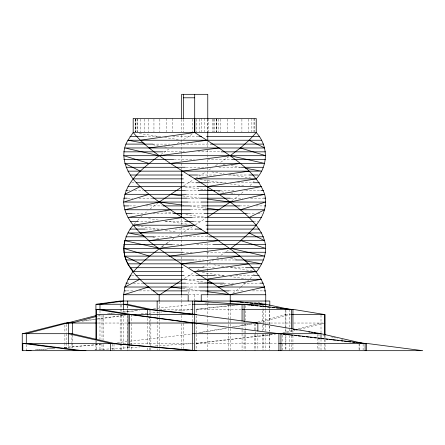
<?xml version="1.0" encoding="UTF-8"?>
<svg xmlns="http://www.w3.org/2000/svg" width="445" height="445" viewBox="0 0 445 445"><rect width="100%" height="100%" fill="white"/><g stroke="black" fill="none" stroke-linecap="round" stroke-linejoin="round"><path stroke-width="0.33" stroke-dasharray="2.23 1.67" d="M188.524 293.455L190.271 287.019M250.073 278.781L255.669 272.601M134.067 224.252L137.177 220.876M137.616 220.392L139.396 218.462M250.018 185.626L254.902 180.32M240.94 287.019L245.529 282.931M247.57 281.112L248.588 280.205M140.798 217.038L142.344 215.675M144.92 213.405L148.007 210.68M241.401 193.408L244.494 190.683M232.991 293.116L240.411 287.425M150.104 208.955L158.114 202.859M231.828 200.823L239.304 195.133M220.82 255.347L224.174 253.027M226.405 251.486L229.197 249.556M160.868 154.537L168.722 149.131M220.687 162.258L228.541 156.851M161.429 246.847L163.671 245.306M165.918 243.76L169.284 241.44M162.091 246.847L164.344 245.306M166.602 243.76L169.984 241.44M208.911 263.106L213.455 260.164M216.865 257.961L218.567 256.854M171.547 147.234L174.963 145.026M177.244 143.557L180.659 141.349M208.749 170.04L212.17 167.832M215.586 165.629L217.866 164.155M172.115 239.566L174.395 238.097M177.811 235.889L181.232 233.681M183.546 139.508L192.941 133.622M183.546 185.86L193.531 179.608M195.878 178.134L205.868 171.881M184.13 231.839L192.941 226.321M195.294 224.853L205.279 218.601M197.213 270.465L200.15 268.624M202.497 267.156L206.018 264.947M184.28 278.559L193.686 272.674M97.572 316.117L100.203 315.405M257.633 322.147L285.918 314.52M259.168 322.675L289.428 314.52M282.914 332.676L292.27 330.307M298.284 328.783L321.006 323.031M286.424 332.676L295.113 330.474M299.791 329.289L323.849 323.204M198.787 332.66L226.627 327.959M232.062 327.042L251.753 323.721M200.817 332.66L227.3 328.188M234.087 327.042L253.784 323.721M254.245 302.594L258.306 302.038M257.761 302.594L261.816 302.038M84.222 320.628L96.582 318.959M97.266 318.87L123.348 315.349M82.136 321.179L96.548 319.237M97.233 319.143L125.379 315.349M117.408 342.611L127.07 341.493M129.829 341.176L191.945 334.006M196.084 343.245L273.386 334.329M196.735 343.406L275.411 334.329M107.529 313.692L113.024 313.096M122.631 312.045L137.733 310.399M109.559 313.692L114.365 313.169M123.971 312.123L139.758 310.399M153.519 308.685L191.962 304.552M196.078 309.203L236.579 304.847M238.603 304.847L196.735 309.347L196.735 313.87M204.973 303.134L209.072 302.761M207.003 303.134L209.05 302.95M35.277 349.904L54.602 348.235M64.264 347.4L100.153 344.302M37.302 349.904L55.247 348.357M64.219 347.578L102.178 344.302M141.165 313.731L161.758 312.045M174.802 310.977L194.02 309.403M94.913 349.87L110.85 348.841M111.545 348.797L139.958 346.955M155.205 345.965L194.014 343.451M144.425 136.381L160.295 136.381M172.666 136.381L198.848 136.381M152.668 144.108L169.873 144.108M182.8 144.108L210.001 144.108M163.476 151.834L184.436 151.834M197.864 151.834L220.77 151.834M174.001 159.555L194.437 159.555M207.581 159.555L231.673 159.555M186.016 167.281L206.152 167.281M218.918 167.281L241.029 167.281M197.708 175.007L216.137 175.007M228.452 175.007L248.549 175.007M131.609 182.734L135.386 182.734M187.896 182.734L195.527 182.734M208.833 182.734L226.071 182.734M237.508 182.734L253.361 182.734M185.059 186.594L196.134 186.594M128.533 190.454L129.99 190.454M134.624 190.454L143.429 190.454M186.138 190.454L199.043 190.454M220.025 190.454L234.827 190.454M245.568 190.454L260.158 190.454M186.844 194.32L198.809 194.32M127.904 198.181L132.805 198.181M138.912 198.181L152.674 198.181M187.673 198.181L199.527 198.181M230.571 198.181L242.753 198.181M250.524 198.181L262.912 198.181M188.802 202.047L201.235 202.047M129.378 205.907L136.954 205.907M145.871 205.907L162.458 205.907M189.498 205.907L202.125 205.907M239.404 205.907L249.1 205.907M255.925 205.907L263.501 205.907M190.605 209.767L202.564 209.767M133.038 213.633L142.784 213.633M152.997 213.633L173.311 213.633M191.745 213.633L203.504 213.633M248.104 213.633L254.401 213.633M257.783 213.633L261.938 213.633M193.275 217.494L204.35 217.494M136.832 221.36L154.142 221.36M164.895 221.36L184.419 221.36M194.07 221.36L200.278 221.36M253.372 221.36L258.356 221.36M145.398 229.08L162.72 229.08M175.024 229.08L195.733 229.08M153.814 236.807L172.571 236.807M185.509 236.807L208.165 236.807M172.71 244.533L182.105 244.533M196.69 244.533L213.378 244.533M182.367 252.259L192.234 252.259M206.708 252.259L224.33 252.259M194.765 259.98L203.754 259.98M216.821 259.98L235.589 259.98M204.578 267.706L214.362 267.706M226.132 267.706L245.545 267.706M131.714 275.433L135.464 275.433M188.063 275.433L195.305 275.433M214.407 275.433L224.469 275.433M235.594 275.433L253.033 275.433M185.059 279.293L196.267 279.293M133.35 283.159L142.828 283.159M186.305 283.159L197.419 283.159M223.935 283.159L233.619 283.159M243.243 283.159L259.218 283.159M186.844 287.019L198.809 287.019M126.775 290.88L133.734 290.88M139.291 290.88L151.79 290.88M187.729 290.88L199.449 290.88M228.919 290.88L243.398 290.88M252.337 290.88L263.357 290.88M188.802 294.746L200.567 294.746M159.699 309.347L194.02 309.347M196.078 309.347L241.379 309.347M285.373 314.52L291.458 314.52M192.674 322.063L194.031 322.063M97.233 323.031L127.448 323.031M262.578 323.031L290.468 323.031M293.55 323.031L325.061 323.031M123.615 343.406L127.07 343.406M129.829 343.406L194.014 343.406M196.084 343.406L278.904 343.406M182.784 195.917L199.972 198.136M182.561 205.062L183.935 205.24M189.436 205.952L206.625 208.171M182.789 288.527L199.961 290.752M205.457 291.458L206.83 291.636M185.098 186.956L205.568 189.687M217.85 191.322L226.043 192.412M230.816 193.047L234.91 193.592M164.733 211.859L173.606 213.044M185.888 214.679L204.311 217.132M185.17 279.571L207.203 282.514M220.286 284.26L224.419 284.811M230.616 285.64L232.679 285.918M200.15 179.641L223.957 183.023M230.082 183.891L243.688 185.821M148.446 218.651L160.011 220.297M165.451 221.065L187.223 224.158M202.308 272.546L224.241 275.678M229.726 276.462L245.495 278.709M139.329 133.483L160.506 136.81M164.606 137.455L178.267 139.602M211.826 171.898L224.119 173.828M229.587 174.685L250.763 178.011M137.277 225.865L159.138 229.297M165.29 230.26L176.22 231.979M213.878 264.808L224.052 266.421M230.833 267.495L252.532 270.927M152.885 144.781L158.275 145.76M164.339 146.867L167.036 147.356M223.045 164.155L225.743 164.644M231.133 165.629L240.573 167.342M152.885 237.48L158.948 238.587M230.549 258.111L236.645 259.235M322.842 334.924L326.179 335.697M330.858 336.776L332.866 337.238M333.533 337.393L337.544 338.317M341.549 339.24L342.889 339.552M363.103 344.068L363.103 350.02M359.593 344.068L359.593 350.682M359.048 343.406L359.048 350.682M325.061 335.474L325.061 339.129M325.061 339.624L325.061 343.885M325.061 344.458L325.061 350.004M324.516 335.474L324.516 342.528M324.516 343.078L324.516 350.004M321.006 315.171L321.006 332.71M321.006 339.129L321.006 343.885M321.006 344.068L321.006 350.682M318.976 333.689L318.976 337.16M318.976 337.855L318.976 342.711M318.976 343.406L318.976 350.02M317.491 334.384L317.491 350.02M292.944 330.212L292.944 332.938M292.944 335.669L292.944 342.494M292.944 343.173L292.944 349.998M291.458 329.528L291.458 332.938M291.458 335.669L291.458 343.857M291.458 344.541L291.458 349.998M289.428 309.347L289.428 332.938M289.428 335.474L289.428 343.857M289.428 344.458L289.428 350.682M285.918 310.643L285.918 332.938M285.918 335.474L285.918 342.494M285.918 343.078L285.918 349.998M285.373 309.347L285.373 332.938M285.373 333.4L285.373 342.494M285.373 343.078L285.373 349.998M282.419 335.079L282.419 342.711M282.419 344.068L282.419 350.02M269.804 307.918L269.804 309.987M269.804 310.493L269.804 331.369M269.804 334.05L269.804 349.993M269.258 310.493L269.258 331.28M269.258 334.05L269.258 349.987M265.748 307.439L265.748 309.987M265.748 310.493L265.748 324.505M265.748 325.161L265.748 331.28M265.748 334.05L265.748 349.993M263.724 304.892L263.724 323.126M263.724 323.66L263.724 331.28M263.724 334.05L263.724 349.993M262.238 304.892L262.238 309.347M262.238 310.727L262.238 322.436M262.238 325.195L262.238 330.702M262.238 334.151L262.238 349.993M257.855 334.367L257.855 350.004M255.825 323.699L255.825 331.024M255.825 331.692L255.825 333.689M255.825 334.367L255.825 350.682M254.345 323.699L254.345 331.024M254.345 334.367L254.345 350.682M254.112 118.453L254.112 131.848M254.056 118.453L254 131.848M251.87 118.453L251.87 131.848M248.772 119.127L248.772 131.848M245.579 305.531L245.579 308.713M245.579 310.727L245.579 320.372M245.579 323.815L245.579 330.018M245.579 330.702L245.579 350.682M244.094 323.815L244.094 327.948M244.094 330.702L244.094 349.993M242.069 323.815L242.069 329.328M242.069 330.018L242.069 349.993M241.902 119.127L241.902 131.848M234.821 118.453L234.821 131.848M230.226 304.947L230.226 319.499M230.226 320.194L230.226 327.815M230.226 328.51L230.226 349.987M228.202 304.947L228.202 349.987M227.69 119.127L227.69 131.848M220.648 119.127L220.648 131.848M218.818 119.127L218.818 131.848M216.837 119.127L216.837 131.848M216.698 119.127L216.698 131.848M216.32 118.453L216.331 131.848M214.785 119.127L214.785 131.848M213.845 119.127L213.845 131.848M212.265 119.127L212.265 131.848M208.811 118.453L208.811 131.848M207.77 119.321L207.77 131.826M207.77 141.532L207.77 147.323M207.77 149.898L207.77 154.409M207.77 155.694L207.77 157.079M207.77 159.844L207.77 166.764M207.77 167.454L207.77 176.448M207.77 179.908L207.77 186.132M207.77 234.877L207.77 240.027M207.77 243.243L207.77 247.748M207.77 248.393L207.77 259.463M207.77 260.153L207.77 262.923M207.77 263.612L207.77 268.457M207.77 269.147L207.77 274.682M207.77 275.377L207.77 278.142M207.77 295.374L207.77 300.397M207.77 303.779L207.77 322.403M207.77 325.161L207.77 349.993M207.426 119.127L207.426 131.848M204.494 118.453L204.494 131.848M201.518 118.453L201.518 131.848M199.405 119.127L199.405 131.848M196.735 315.828L196.735 322.375M196.735 322.708L196.735 350.682M196.679 119.127L196.679 131.848M194.704 294.746L194.704 300.397M192.679 315.344L192.679 322.269M192.529 119.127L192.529 131.848M183.39 119.327L183.39 131.826M183.39 323.426L183.39 348.635M181.643 119.321L181.643 131.826M181.643 135.247L181.643 139.335M181.643 140.019L181.643 142.745M181.643 143.423L181.643 151.606M181.643 152.285L181.643 154.332M181.643 155.694L181.643 160.845M181.643 163.421L181.643 169.857M181.643 218.645L181.643 226.255M181.643 226.95L181.643 231.789M181.643 232.485L181.643 239.399M181.643 240.094L181.643 247.704M181.643 248.393L181.643 253.544M181.643 256.765L181.643 262.556M181.643 295.374L181.643 300.397M181.643 301.02L181.643 312.056M181.643 315.505L181.643 320.333M181.643 323.782L181.643 348.613M172.604 118.453L172.604 131.848M166.269 118.453L166.269 131.848M159.85 119.127L159.85 131.848M159.182 301.71L159.182 310.677M159.182 311.367L159.182 314.815M159.182 315.505L159.182 318.264M159.182 318.954L159.182 347.923M159.182 348.613L159.182 349.993M157.157 311.367L157.157 313.436M157.157 314.126L157.157 316.885M157.157 317.574L157.157 349.993M153.948 119.127L153.948 131.848M150.855 309.347L150.855 313.87M150.855 315.199L150.855 323.387M150.855 324.071L150.855 347.267M150.855 347.951L150.855 350.682M149.37 309.347L149.37 313.87M149.37 316.567L149.37 322.024M149.37 322.708L149.37 345.22M149.37 347.951L149.37 349.998M148.68 119.127L148.68 131.848M147.345 314.52L147.345 345.22M147.345 347.951L147.345 349.998M144.163 119.127L144.163 131.848M140.481 119.127L140.481 131.848M137.722 119.127L137.722 131.848M137.533 118.453L137.533 131.848M135.936 118.453L135.936 131.848M135.569 119.127L135.569 131.848M135.408 119.127L135.408 131.848M135.302 119.127L135.302 131.848M131.553 314.52L131.553 322.375M131.553 323.726L131.553 349.987M129.528 345.843L129.528 349.987M128.043 345.843L128.043 349.987M127.715 305.643L127.715 313.48M127.715 345.832L127.715 350.682M127.175 306.166L127.175 308.713M127.175 310.727L127.175 312.796M127.175 315.55L127.175 349.993M123.66 310.493L123.66 312.106M123.66 315.344L123.66 349.993M121.635 304.947L121.635 308.413M121.635 309.108L121.635 311.878M121.635 315.344L121.635 343.056M121.635 343.751L121.635 349.987M120.15 301.02L120.15 302.962M120.15 304.947L120.15 308.413M120.15 309.108L120.15 311.183M120.15 315.344L120.15 343.056M120.15 343.751L120.15 349.987M114.015 344.068L114.015 350.02M112.535 344.068L112.535 350.02M103.49 315.171L103.49 339.624M103.49 344.458L103.49 349.987M102.005 315.171L102.005 339.624M102.005 344.458L102.005 349.987M99.98 310.643L99.98 313.87M99.98 314.17L99.98 339.624M99.98 343.173L99.98 350.682M96.47 341.037L96.47 342.494M96.47 343.106L96.47 349.998M95.925 341.037L95.925 349.998M72.457 335.079L72.457 342.711M72.457 343.206L72.457 348.034M71.918 333.689L71.918 342.711M71.918 343.206L71.918 348.034M68.402 344.068L68.402 348.034M66.377 324.366L66.377 332.359M66.377 333.689L66.377 342.528M66.377 343.206L66.377 347.962M64.892 325.028L64.892 332.359M64.892 334.367L64.892 342.528M64.892 343.206L64.892 347.962M26.305 344.73L26.305 350.02"/><path stroke-width="0.67" d="M127.943 263.846C120.467 251.419 124.016 235.722 133.177 225.22L182.367 217.494L219.001 240.667M158.542 294.746C141.771 282.152 118.893 264.597 124.878 240.667L158.487 248.099M183.39 271.572L132.816 271.572L128.21 279.293L124.878 287.019L123.671 294.746L148.474 287.019M240.372 240.667C253.956 229.581 269.664 213.528 264.669 194.32C257.093 173.01 236.579 160.417 219.001 147.968L159.182 155.694C143.863 167.415 124.995 181.032 123.66 202.047C124.333 218.517 137.249 230.727 149.042 240.667L207.042 232.946M265.748 306.8L265.748 294.746L264.541 287.019L261.209 279.293L255.858 271.572L248.649 263.846L193.964 271.572L256.604 271.572C263.462 262.973 267.768 251.614 264.541 240.667M170.407 163.421L207.042 186.594L256.231 178.868C268.407 165.657 268.407 145.732 256.231 132.521L256.231 118.453L194.81 118.453L194.81 132.521L256.231 132.521L249.128 140.242L240.372 147.968L230.226 155.694L170.407 163.421C157.035 154.387 143.646 144.948 133.177 132.521L133.177 118.453L194.704 118.453M128.21 279.293L130.118 276.534M159.293 248.799L149.615 256.12L140.765 263.846L133.561 271.572L127.698 263.846L261.721 263.846L244.778 260.731M229.754 249.167L240.94 240.667L265.748 248.393L123.66 248.393M190.271 209.767L124.739 209.767L159.182 202.047L181.799 186.961M207.609 217.127L230.226 202.047L264.669 194.32L199.138 194.32M159.833 294.746L181.96 280.033M124.878 287.019L139.813 279.293M182.367 217.494C167.698 208.121 153.019 198.548 140.281 186.594L124.739 194.32L186.372 194.32M207.042 186.594C221.71 195.967 236.39 205.546 249.128 217.494L264.669 209.767L203.037 209.767M149.042 194.32L123.66 202.047L188.174 202.047M240.372 209.767L265.748 202.047L201.235 202.047M96.031 315.583L26.305 333.689L26.305 343.406L82.436 350.682L85.902 350.454M71.918 323.031L96.254 316.467M22.795 333.689L64.892 323.031L96.626 323.031M264.541 287.019L229.587 294.746C203.081 275.917 173.939 260.976 148.474 240.667M219.001 194.32L261.465 186.594L196.957 186.594M170.407 209.767L127.943 217.494L192.451 217.494M218.306 287.019L261.209 279.293M206.313 279.293L255.858 271.572M140.281 140.242L194.704 132.521L219.001 147.968M249.128 171.147L194.704 178.868L256.231 178.868M140.281 232.946L194.704 225.22L133.177 225.22M96.47 304.258L120.15 301.02L269.804 301.02L269.804 305.643M123.66 301.02L99.98 304.258L99.98 309.347L131.553 314.52L194.704 323.031L281.668 334.006M66.377 323.031L72.557 322.202M71.15 322.664L68.402 323.031L68.402 343.406M149.042 147.968L207.042 140.242M182.367 171.147L240.372 163.421M248.649 263.846L239.805 256.12L181.638 263.846L181.643 294.746M158.542 248.393L218.306 240.667L229.587 248.393L239.805 256.12M169.712 256.12L229.587 248.393M26.305 350.682L29.064 350.443M28.33 350.682L31.094 350.443M183.39 97.794L194.704 97.794M129.962 136.381L143.935 136.381M198.843 136.381L201.624 136.381M206.469 136.381L259.313 136.381M261.465 140.242L127.943 140.242C118.114 156.301 127.504 175.408 140.281 186.594M125.824 144.108L152.668 144.108M210.324 144.108L263.451 144.108M123.777 151.834L162.909 151.834M221.232 151.834L265.498 151.834M123.877 159.555L173.661 159.555M231.834 159.555L265.398 159.555M126.13 167.281L185.326 167.281M241.346 167.281L263.145 167.281M127.943 171.147L261.465 171.147L245.29 168.199M130.463 175.007L182.806 175.007M189.236 175.007L197.513 175.007M249.233 175.007L258.122 175.007M133.177 178.868L183.39 178.868M136.215 182.734L184.041 182.734M195.872 182.734L208.56 182.734M253.594 182.734L259.474 182.734M127.943 186.594L184.775 186.594M125.824 190.454L127.854 190.454M144.564 190.454L185.509 190.454M198.303 190.454L213.639 190.454M213.8 190.454L220.025 190.454M260.848 190.454L263.612 190.454M123.777 198.181L127.248 198.181M152.946 198.181L187.195 198.181M200.461 198.181L230.26 198.181M263.579 198.181L265.665 198.181M123.877 205.907L128.688 205.907M163.048 205.907L189.214 205.907M202.364 205.907L239.505 205.907M264.191 205.907L265.559 205.907M126.13 213.633L132.376 213.633M173.311 213.633L191.344 213.633M204.083 213.633L247.548 213.633M204.633 217.494L261.465 217.494M130.463 221.36L138.039 221.36M184.864 221.36L193.569 221.36M205.601 221.36L253.372 221.36M206.018 225.22L256.231 225.22L261.465 232.946L264.669 240.667L124.739 240.667M130.04 229.08L144.975 229.08M195.244 229.08L201.379 229.08M206.636 229.08L259.474 229.08M261.465 232.946L127.943 232.946L144.119 235.889M125.902 236.807L144.642 236.807M144.781 236.807L153.814 236.807M208.694 236.807L263.612 236.807M123.855 244.533L172.387 244.533M213.355 244.533L265.665 244.533M123.955 252.259L183.134 252.259M224.736 252.259L265.559 252.259M126.208 259.98L175.964 259.98M176.782 259.98L194.07 259.98M235.566 259.98L263.307 259.98M130.541 267.706L182.884 267.706M188.997 267.706L204.166 267.706M245.545 267.706L258.979 267.706M130.04 275.433L131.025 275.433M135.864 275.433L184.119 275.433M195.833 275.433L200.595 275.433M201.273 275.433L214.462 275.433M253.722 275.433L259.235 275.433M127.943 279.293L184.775 279.293M196.957 279.293L261.465 279.293M125.902 283.159L128.611 283.159M143.429 283.159L185.587 283.159M198.058 283.159L212.704 283.159M213.294 283.159L223.935 283.159M259.913 283.159L263.373 283.159M124.739 287.019L186.372 287.019M199.138 287.019L264.669 287.019M124.706 290.88L126.085 290.88M153.03 290.88L187.273 290.88M200.217 290.88L228.919 290.88M264.041 290.88L265.42 290.88M265.748 294.746L201.235 294.746L201.235 301.02M192.679 304.258L265.748 304.258L289.428 309.347M95.925 309.347L150.855 309.347L127.175 304.258M242.069 309.347L292.944 309.347L324.516 314.52L324.516 334.785M96.47 314.52L196.735 314.52L149.37 309.347M291.186 314.52L325.061 314.52L325.061 335.052M128.043 323.031L257.855 323.031L321.006 333.689L362.436 343.251M192.679 333.689L321.006 333.689L321.006 338.55M22.25 343.406L114.015 343.406L71.918 333.689M278.904 343.406L366.619 343.406L422.75 350.682L22.25 350.682L22.25 333.689L72.457 333.689L72.457 323.031M245.501 304.625L194.704 301.02L194.704 350.682L110.505 343.406L68.402 333.689M113.225 343.468L196.735 350.682M230.226 301.02L265.748 304.258M230.249 301.209L232.98 301.46M235.032 301.643L238.448 301.955M239.811 302.077L243.226 302.389M245.278 302.578L248.01 302.828M250.057 303.012L252.793 303.262M254.84 303.445L257.572 303.696M259.624 303.885L262.355 304.13M246.875 304.775L249.617 305.07M250.991 305.214L253.739 305.509M255.107 305.659L257.855 305.954M259.913 306.177L261.971 306.394M263.345 306.544L266.093 306.839M267.467 306.989L270.21 307.284M272.268 307.506L274.331 307.723M276.389 307.946L278.448 308.168M279.822 308.318L282.564 308.613M283.938 308.758L286.686 309.053M123.66 304.258L147.345 309.347L194.704 314.52L257.855 323.031L257.855 331.024M283.048 334.167L285.117 334.406M286.497 334.568L289.256 334.885M290.635 335.046L292.71 335.285M294.779 335.519L296.848 335.758M298.228 335.919L300.303 336.159M302.372 336.398L304.441 336.637M306.51 336.876L308.58 337.115M309.965 337.277L312.034 337.51M314.103 337.749L316.173 337.989M318.242 338.228L319.627 338.389M321.696 338.628L323.765 338.868M325.835 339.107L327.909 339.346M329.289 339.502L331.358 339.741M332.738 339.902L335.497 340.219M336.876 340.38L338.951 340.62M341.02 340.859L343.089 341.098M344.469 341.254L347.233 341.576M348.613 341.732L350.682 341.971M352.752 342.211L354.821 342.45M356.206 342.611L358.275 342.85M360.344 343.089L362.414 343.329M170.407 194.32L182.094 195.828M207.537 199.115L230.226 202.047M159.182 202.047L181.871 204.973M207.314 208.26L219.001 209.767M171.108 287.019L182.1 288.438M207.52 291.725L229.498 294.568M364.472 343.584L365.846 343.762M417.188 350.415L419.24 350.682M78.926 350.682L22.795 343.406L22.795 350.682M207.615 189.959L214.44 190.866M174.968 213.222L181.794 214.134M207.893 282.603L213.4 283.343M255.246 271.355L256.604 271.572M255.825 323.031L257.188 323.259M293.177 329.333L294.534 329.567M295.892 329.795L297.249 330.023M308.791 331.97L310.148 332.198M311.506 332.432L312.868 332.66M314.226 332.888L315.583 333.116M316.94 333.344L318.297 333.578M144.119 143.184L127.943 140.242L133.177 132.521L194.704 132.521L194.704 94.318M230.226 155.694L264.669 163.421L124.739 163.421L140.281 171.147M159.182 155.694L124.739 147.968L264.669 147.968L249.128 140.242M230.872 248.393L264.797 256.12L124.617 256.12L140.765 263.846M123.671 248.393L149.615 256.12M240.372 147.968L265.748 155.694L123.66 155.694L149.042 163.421M249.128 232.946L264.669 240.667M249.128 217.494L256.231 225.22M366.619 343.406L366.619 350.682M365.134 350.682L365.134 343.406L280.934 333.689L280.934 350.682M292.944 309.347L292.944 328.849M291.458 328.849L291.458 309.347L244.094 304.258L244.094 321.746M278.904 333.689L278.904 350.682M242.069 304.258L242.069 321.062M230.226 294.746L230.226 303.607M207.77 118.626L207.77 94.318L181.643 94.318L181.643 118.626M207.77 132.521L207.77 140.242M207.77 186.828L207.77 232.946M207.77 279.527L207.77 294.746M192.679 301.02L192.679 314.648M192.679 350.682L192.679 323.031L129.528 314.52L129.528 345.153M188.174 301.02L188.174 294.746L123.66 294.746L123.66 309.347M183.39 94.318L183.39 118.631M181.643 171.147L181.643 217.266M159.182 294.746L159.182 301.02M157.157 301.02L157.157 310.677M147.345 309.347L147.345 314.52M128.043 345.153L128.043 314.52L96.47 309.347L96.47 339.763M127.715 301.02L127.715 304.258L95.925 304.258L95.925 339.763M110.505 343.406L110.505 350.682"/></g></svg>
